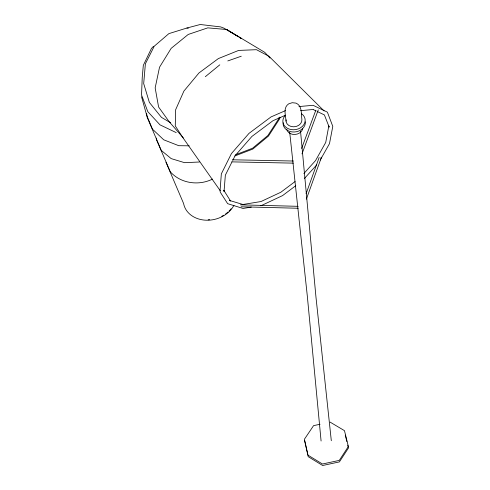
<?xml version="1.0" encoding="UTF-8"?>
<svg xmlns="http://www.w3.org/2000/svg" width="490" height="490" viewBox="0 0 490 490"><rect width="100%" height="100%" fill="white"/><g stroke="black" fill="none" stroke-linecap="round" stroke-linejoin="round"><path stroke-width="0.73" d="M156.506 138.064L156.408 139.558L170.293 171.782C180.645 183.523 198.781 186.004 212.519 179.083M279.233 117.128L278.853 118.574L267.895 135.503L252.54 148.25L235.604 154.76M280.047 117.318L279.655 118.794L268.483 136.055L252.822 149.058L234.839 155.973M306.072 193.758L319.162 157.468M306.366 199.161L321.477 157.155L320.999 157.584M301.999 153.854L318.28 109.895M301.613 148.464L315.829 110.207M232.064 161.767L225.351 175.169L224.034 191.523L223.746 190.224L230.557 201.004L229.351 200.41L242.948 204.489L260.974 201.543L280.819 192.252L295.078 181.557M232.732 160.426L235.084 155.734L251.903 136.441L272.997 120.687L285.578 115.187M320.258 160.003L329.488 143.65L332.79 126.408L327.394 112.149L313.079 105.301L298.931 106.569M303.88 173.509L315.517 160.628L325.728 142.437L328.821 125.912L329.182 127.131L324.386 114.911L317.508 111.622M304.443 178.452L316.736 164.885M153.535 46.305L151.435 48.473L143.313 65.342L142.229 77.573L141.549 94.999L147.784 111.616L159.973 124.84L176.216 132.619M205.322 76.703L219.802 64.827M295.782 185.679L282.565 195.602L261.868 205.322L260.362 205.573M285.474 110.624L271.056 116.902L249 133.366L231.445 153.548L221.339 173.877L220.041 190.971L220.329 192.27L227.642 203.675L243.058 208.458L251.333 207.08M227.789 60.938L241.258 56.221M241.613 38.532L224.071 28.212L220.69 26.913L200.232 24.5L186.88 28.034L168.872 33.632L154.252 46.201L145.389 63.792L143.686 83.576L149.358 102.41L161.437 117.355L170.6 122.77M320.037 424.26L313.576 425.645L304.406 439.248L307.996 455.167L322.463 464.012L339.282 460.398L348.372 446.488L344.47 430.655L330.082 422.104M300.597 110.66L313.196 109.484M199.406 162.006L184.577 162.68L171.169 158.601L161.29 150.442L147.172 117.324L146.639 113.558M189.226 145.824L178.752 145.695L163.721 139.803L152.5 129.189L146.767 115.548L141.555 96.775M232.444 159.783L293.369 161.026M231.758 161.865L293.381 163.139M240.351 204.845L298.159 206.321M241.172 206.792L298.165 208.256M270.002 58.053L264.747 52.344L226.637 29.504L207.778 27.863L188.209 34.459L171.169 48.332L159.532 67.216L155.165 87.894L158.595 106.998L169.05 121.569L183.34 137.947M186.88 28.034L188.362 28.212M313.38 109.65L316.13 110.967M226.637 29.504L238.011 36.517M239.904 37.681L241.172 38.465M324.08 110.93L268.924 56.234L256.448 49.692L238.655 50.415L218.338 58.592L198.958 72.973L183.903 91.085L175.634 109.748L175.273 125.899L182.5 137.096L220.286 190.775M165.963 162.214L183.591 203.491A26.809 21.854 -14.1 0 0 206.125 220.212A26.809 21.854 -14.1 0 0 233.951 205.298M345.266 435.108L346.859 441.564M347.741 445.159L348.451 448.025L339.392 461.899L322.634 465.5L308.216 456.674L304.639 440.798M321.085 441.018L307.31 295.991L289.706 132.276M286.038 121.153C285.695 115.536 282.846 107.708 288.665 103.856L292.23 102.704L295.942 103.108C302.404 105.742 301.074 113.992 301.895 119.542A7.969 6.407 -6.6 0 1 293.743 126.806A7.969 6.407 -6.6 0 1 286.093 119.817M331.307 440.731L315.977 297.21L300.535 131.271M301.583 113.784A11.203 9.01 -6.6 0 1 302.404 126.359A11.203 9.01 -6.6 0 1 286.822 127.945A11.203 9.01 -6.6 0 1 285.284 115.444M305.344 121.808A11.172 8.998 -6.6 0 1 294.257 131.994A11.172 8.998 -6.6 0 1 283.122 122.733M302.753 128.441A8.116 6.554 -6.5 0 1 294.913 134.468A8.116 6.554 -6.5 0 1 286.754 129.366M231.102 208.758A26.27 21.413 -14.1 0 1 229.136 210.963M228.028 212.017A26.27 21.413 -14.1 0 1 225.602 213.959M223.667 215.239A26.27 21.413 -14.1 0 1 221.768 216.292M209.659 219.692A26.27 21.413 -14.1 0 1 208.164 219.771"/></g></svg>
